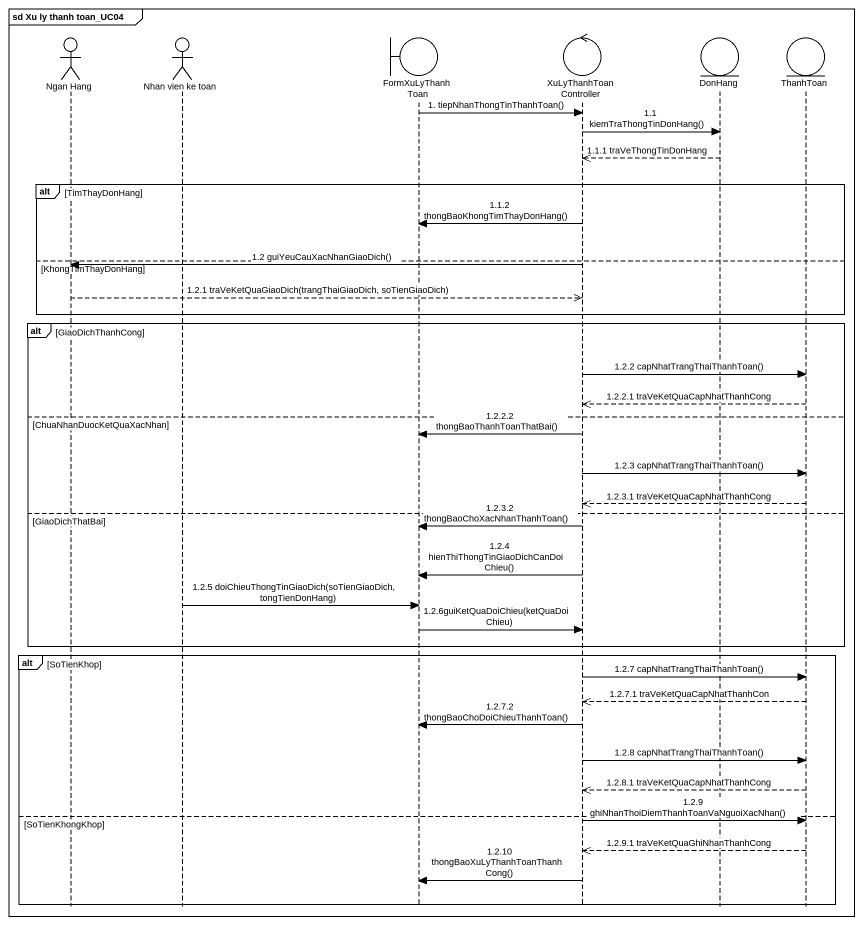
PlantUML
@startuml
mainframe sd Xu ly thanh toan_UC04
hide footbox
actor "Ngan Hang" as Ngan_Hang
actor "Nhan vien ke toan" as Nhan_vien_ke_toan
boundary FormXuLyThanhToan
control XuLyThanhToanController
entity DonHang
entity ThanhToan

FormXuLyThanhToan -> XuLyThanhToanController : 1. tiepNhanThongTinThanhToan()
XuLyThanhToanController -> DonHang : 1.1 kiemTraThongTinDonHang()
DonHang -->> XuLyThanhToanController : 1.1.1 traVeThongTinDonHang
alt TimThayDonHang
  XuLyThanhToanController -> FormXuLyThanhToan : 1.1.2 thongBaoKhongTimThayDonHang()
else KhongTimThayDonHang
  XuLyThanhToanController -> Ngan_Hang : 1.2 guiYeuCauXacNhanGiaoDich()
  Ngan_Hang -->> XuLyThanhToanController : 1.2.1 traVeKetQuaGiaoDich(trangThaiGiaoDich, soTienGiaoDich)
end
alt GiaoDichThanhCong
  XuLyThanhToanController -> ThanhToan : 1.2.2 capNhatTrangThaiThanhToan()
  ThanhToan -->> XuLyThanhToanController : 1.2.2.1 traVeKetQuaCapNhatThanhCong
else ChuaNhanDuocKetQuaXacNhan
  XuLyThanhToanController -> FormXuLyThanhToan : 1.2.2.2 thongBaoThanhToanThatBai()
  XuLyThanhToanController -> ThanhToan : 1.2.3 capNhatTrangThaiThanhToan()
  ThanhToan -->> XuLyThanhToanController : 1.2.3.1 traVeKetQuaCapNhatThanhCong
else GiaoDichThatBai
  XuLyThanhToanController -> FormXuLyThanhToan : 1.2.3.2 thongBaoChoXacNhanThanhToan()
  XuLyThanhToanController -> FormXuLyThanhToan : 1.2.4 hienThiThongTinGiaoDichCanDoiChieu()
  Nhan_vien_ke_toan -> FormXuLyThanhToan : 1.2.5 doiChieuThongTinGiaoDich(soTienGiaoDich, tongTienDonHang)
  FormXuLyThanhToan -> XuLyThanhToanController : 1.2.6guiKetQuaDoiChieu(ketQuaDoiChieu)
end
alt SoTienKhop
  XuLyThanhToanController -> ThanhToan : 1.2.7 capNhatTrangThaiThanhToan()
  ThanhToan -->> XuLyThanhToanController : 1.2.7.1 traVeKetQuaCapNhatThanhCon
  XuLyThanhToanController -> FormXuLyThanhToan : 1.2.7.2 thongBaoChoDoiChieuThanhToan()
  XuLyThanhToanController -> ThanhToan : 1.2.8 capNhatTrangThaiThanhToan()
  ThanhToan -->> XuLyThanhToanController : 1.2.8.1 traVeKetQuaCapNhatThanhCong
else SoTienKhongKhop
  XuLyThanhToanController -> ThanhToan : 1.2.9 ghiNhanThoiDiemThanhToanVaNguoiXacNhan()
  ThanhToan -->> XuLyThanhToanController : 1.2.9.1 traVeKetQuaGhiNhanThanhCong
  XuLyThanhToanController -> FormXuLyThanhToan : 1.2.10 thongBaoXuLyThanhToanThanhCong()
end
@enduml
